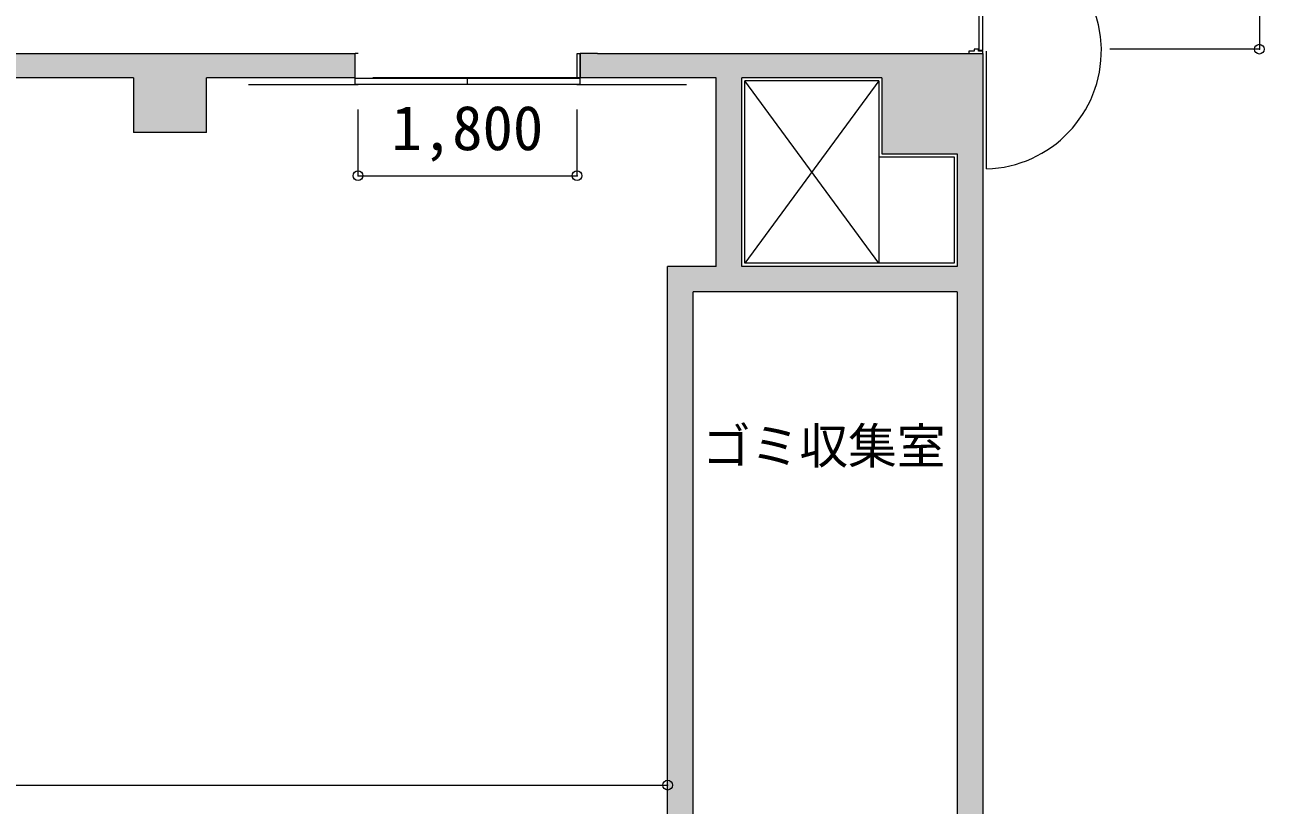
# Model space of a CAD drawing. Units: millimetres at full size, sheet at 1:200; details may follow other scales. Extents: x -96239 to 62349, y -170536 to 17264.
# Drawn here: x 15991 to 26177, y -98420 to -92006 of the extents above; entities that cross this region are included whole.
import ezdxf
from ezdxf.enums import TextEntityAlignment as Align

# ---------------------------------------------------------------- set-up
doc = ezdxf.new("R2010")
doc.units = ezdxf.units.MM
doc.header["$LTSCALE"] = 200
doc.header["$PDMODE"] = 32
doc.header["$PDSIZE"] = 80
for name, color, linetype, lineweight in [('0-1_躯体', 7, 'Continuous', 9), ('0-2_建具', 7, 'Continuous', 9), ('0-6_寸法', 4, 'Continuous', 5)]:
    doc.layers.add(name, color=color, linetype=linetype, lineweight=lineweight)
doc.layers.add('0-4_室名', color=7, linetype='Continuous')
doc.styles.add('ＭＳ ゴシック', font='')
doc.styles.add('ＭＳ Ｐゴシック', font='')
doc.styles.get('ＭＳ ゴシック').set_extended_font_data('MS Gothic')
doc.styles.get('ＭＳ Ｐゴシック').set_extended_font_data('MS PGothic')

msp = doc.modelspace()

# ---------------------------------------------------------------- linework, layer by layer
at = {"layer": '0-1_躯体'}
for p, q in [((18704.9, -92241.2), (18704.9, -92441.2)), ((20698.9, -92241.2), (23863.9, -92241.2)), ((23863.9, -92241.2), (23863.9, -99246.2)), ((16883.9, -92441.2), (11183.9, -92441.2)), ((16883.9, -92441.2), (16883.9, -92891.2)), ((21673.9, -92441.2), (17483.9, -92441.2)), ((17483.9, -92891.2), (17483.9, -92441.2)), ((21673.9, -93991.2), (21673.9, -92441.2)), ((23033.9, -92441.2), (21883.9, -92441.2)), ((21883.9, -93991.2), (21883.9, -92441.2)), ((23008.9, -92466.2), (21908.9, -92466.2)), ((21908.9, -93966.2), (21908.9, -92466.2)), ((23008.9, -92466.2), (21908.9, -93966.2)), ((23008.9, -93966.2), (21908.9, -92466.2)), ((23008.9, -92466.2), (23008.9, -93091.2)), ((23033.9, -92441.2), (23033.9, -93066.2)), ((17483.9, -92891.2), (16883.9, -92891.2)), ((23008.9, -93091.2), (23628.9, -93091.2)), ((23008.9, -93091.2), (23008.9, -93966.2)), ((23033.9, -93066.2), (23653.9, -93066.2)), ((23628.9, -93091.2), (23628.9, -93966.2)), ((23653.9, -93066.2), (23653.9, -93991.2)), ((21673.9, -93991.2), (21273.9, -93991.2)), ((21273.9, -98566.2), (21273.9, -93991.2)), ((23653.9, -93991.2), (21883.9, -93991.2)), ((23628.9, -93966.2), (21908.9, -93966.2)), ((23653.9, -94201.2), (21483.9, -94201.2)), ((23653.9, -94201.2), (23653.9, -98566.2))]:
    msp.add_line(p, q, dxfattribs=at)
for points in [[(20698.9, -92241.2), (20554.9, -92241.2), (20554.9, -92441.2)], [(20773.9, -98771.2), (21483.9, -98771.2), (21483.9, -94201.2)]]:
    msp.add_lwpolyline(points, dxfattribs=at)
at = {"layer": '0-1_躯体', "color": 9}
for points in [[(17483.9, -92441.2), (17483.9, -92241.2), (9483.9, -92441.2), (9483.9, -92241.2)], [(18848.9, -92241.2), (17483.9, -92241.2), (18848.9, -92441.2), (17483.9, -92441.2)], [(20554.9, -92241.2), (20554.9, -92441.2), (20698.9, -92241.2), (20698.9, -92441.2)], [(20698.9, -92241.2), (20698.9, -92441.2), (23033.9, -92241.2), (23033.9, -92441.2)], [(23863.9, -92241.2), (23033.9, -92241.2), (23863.9, -93066.2), (23033.9, -93066.2)], [(23863.9, -92241.2), (23653.9, -92241.2), (23863.9, -98566.2), (23653.9, -98566.2)], [(17483.9, -92441.2), (16883.9, -92441.2), (17483.9, -92891.2), (16883.9, -92891.2)], [(21883.9, -92441.2), (21673.9, -92441.2), (21883.9, -93991.2), (21673.9, -93991.2)], [(23653.9, -93066.2), (23653.9, -99246.2), (23863.5, -93066.2), (23863.5, -99246.2)], [(21483.9, -98776.2), (21483.9, -93991.2), (21273.9, -98776.2), (21273.9, -93991.2)], [(21283.9, -93991.2), (21283.9, -94201.2), (23653.9, -93991.2), (23653.9, -94201.2)]]:
    msp.add_solid(points, dxfattribs=at)
at = {"layer": '0-2_建具'}
for p, q in [((23833.9, -92216.2), (23833.9, -91236.2)), ((23863.9, -92216.2), (23863.9, -91236.2)), ((18729.9, -92241.2), (18729.9, -92441.2)), ((20529.9, -92241.2), (20554.9, -92241.2)), ((20529.9, -92441.2), (20529.9, -92241.2)), ((23828.9, -92206.2), (23793.9, -92206.2)), ((23828.9, -92221.2), (23828.9, -92206.2)), ((23863.9, -92221.2), (23828.9, -92221.2)), ((23863.9, -92216.2), (23833.9, -92216.2)), ((23863.9, -92241.2), (23863.9, -92221.2)), ((18729.9, -92441.2), (18704.9, -92441.2)), ((18704.9, -92495.5), (18704.9, -92446.2)), ((18729.9, -92446.2), (18704.9, -92446.2)), ((20529.9, -92446.2), (18729.9, -92446.2)), ((19629.9, -92496.2), (19629.9, -92446.2)), ((20554.9, -92446.2), (20529.9, -92446.2)), ((20554.9, -92496.1), (20554.9, -92446.2)), ((18729.9, -92496.1), (18704.9, -92496.1)), ((19629.9, -92496.1), (18729.9, -92496.1)), ((18731.7, -92496.1), (18729.9, -92496.1)), ((20554.9, -92496.1), (19629.9, -92496.1))]:
    msp.add_line(p, q, dxfattribs=at)
at = {"layer": '0-2_建具', "color": 4, "lineweight": 5}
for p, q in [((23893.9, -93190.7), (23893.9, -92221.2)), ((17829.9, -92496.1), (18731.7, -92496.1)), ((20528, -92496.1), (21429.9, -92496.1))]:
    msp.add_line(p, q, dxfattribs=at)
at = {"layer": '0-2_建具'}
for points in [[(20529.9, -92441.2), (20554.9, -92441.2), (20554.9, -92241.2)], [(23793.9, -92206.2), (23793.9, -92221.2), (23748.9, -92221.2)], [(23748.9, -92221.2), (23748.9, -92241.2), (23863.9, -92241.2)]]:
    msp.add_lwpolyline(points, dxfattribs=at)
at = {"layer": '0-2_建具', "color": 4, "lineweight": 5}
msp.add_arc((23863.9, -92216.2), 975, 271.76323, 90, dxfattribs=at)
at = {"layer": '0-6_寸法'}
for p, q in [((26137.2, -90276.2), (26137.2, -92206.2)), ((26137.2, -92206.2), (24908.3, -92206.2)), ((18729.9, -93246.2), (18729.9, -92702.1)), ((20529.9, -93246.2), (20529.9, -92702.1)), ((18729.9, -93246.2), (20529.9, -93246.2)), ((4688.9, -98255.3), (21273.9, -98255.3))]:
    msp.add_line(p, q, dxfattribs=at)
for p in [(26137.2, -92206.2), (18729.9, -93246.2), (20529.9, -93246.2), (21273.9, -98255.3)]:
    msp.add_point(p, dxfattribs=at)

# ---------------------------------------------------------------- texts
at = {"layer": '0-4_室名', "style": 'ＭＳ Ｐゴシック'}
msp.add_text('ゴミ収集室', height=293.3, dxfattribs=at).set_placement((21557.2, -95701.6), align=Align.BOTTOM_LEFT)
at = {"layer": '0-6_寸法', "style": 'ＭＳ ゴシック'}
msp.add_text('1,800', height=366.6, dxfattribs=at).set_placement((19004.9, -93146.2), align=Align.BOTTOM_LEFT)

# ---------------------------------------------------------------- next in the draw order: wipeouts: each hides what was drawn before it
msp.add_wipeout([(18704.9, -92241.2), (18704.9, -92441.2), (18848.9, -92441.2), (18848.9, -92241.2)])

# ---------------------------------------------------------------- next in the draw order: linework, layer by layer
at = {"layer": '0-1_躯体'}
msp.add_line((9573.9, -92241.2), (18704.9, -92241.2), dxfattribs=at)

# ---------------------------------------------------------------- next in the draw order: wipeouts: each hides what was drawn before it
msp.add_wipeout([(18848.9, -92241.2), (18704.9, -92241.2), (18704.9, -92441.2), (18848.9, -92441.2)])

# ---------------------------------------------------------------- next in the draw order: linework, layer by layer
at = {"layer": '0-2_建具'}
for p in [(18729.9, -92241.2), (18704.9, -92441.2)]:
    msp.add_line(p, (18704.9, -92241.2), dxfattribs=at)

doc.saveas('drawing.dxf')
